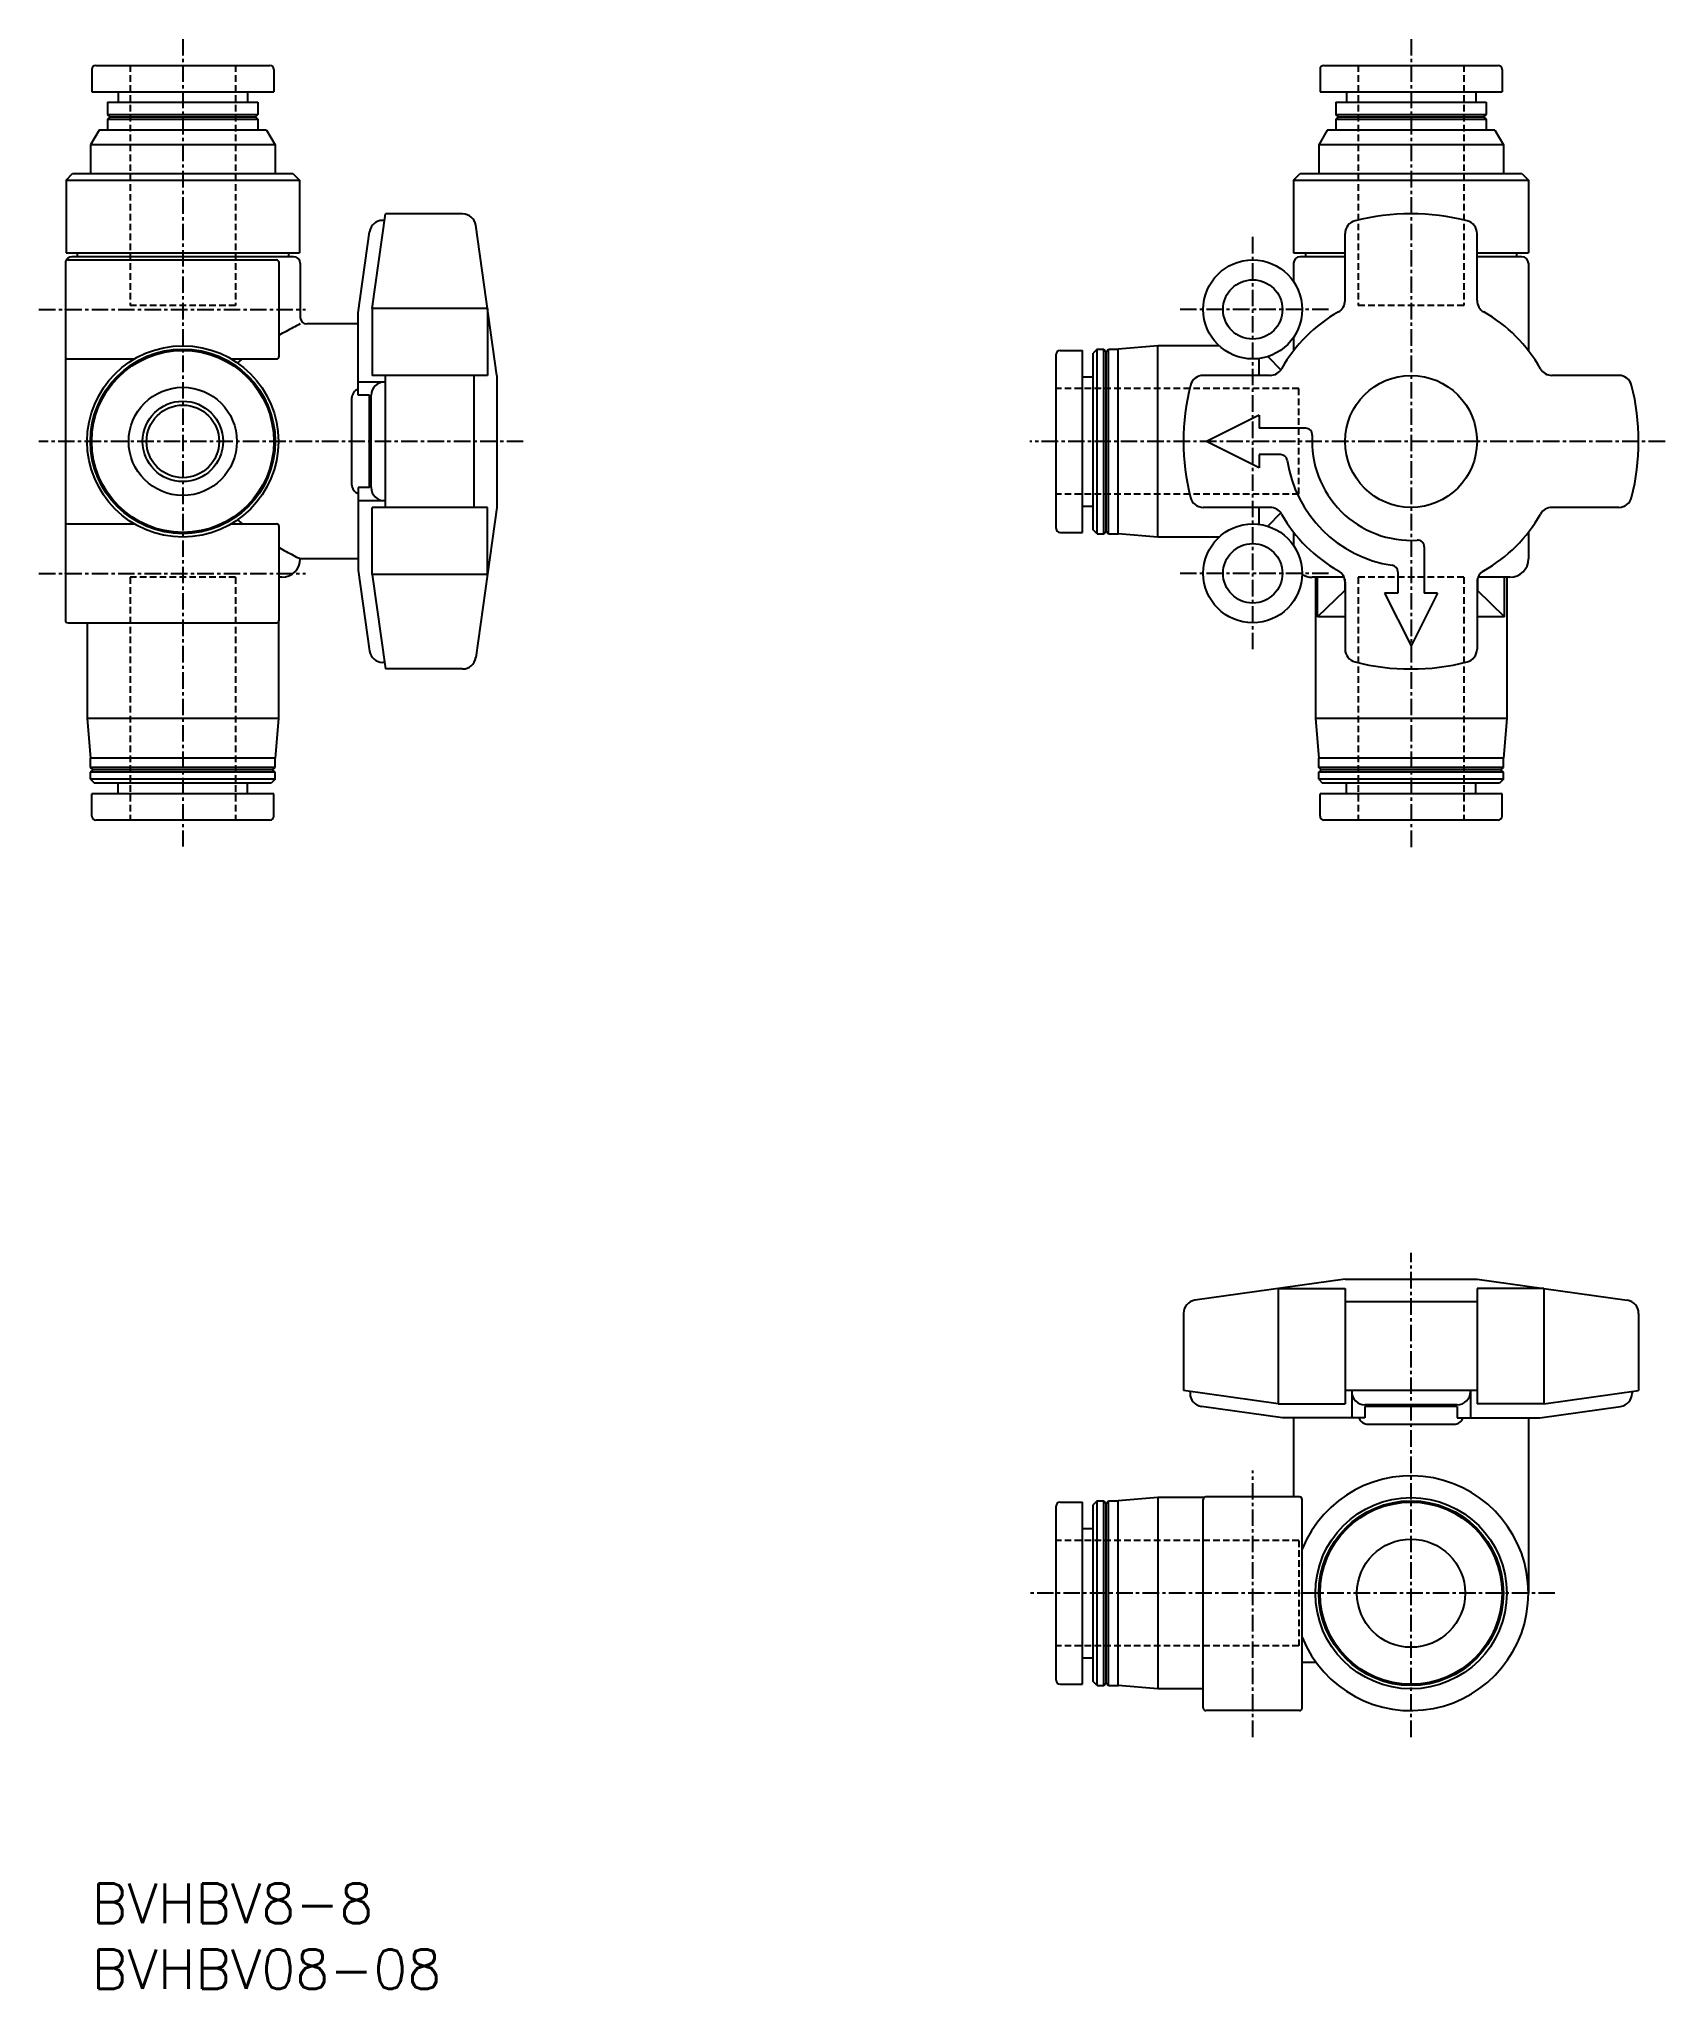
# Model space of a CAD drawing. Extents: x -4 to 119, y 0 to 148.
import ezdxf

# ---------------------------------------------------------------- set-up
doc = ezdxf.new("R2010")
doc.units = 0
doc.linetypes.add('CENTER', pattern=[2, 1.25, -0.25, 0.25, -0.25])
doc.linetypes.add('DASHED', pattern=[0.75, 0.5, -0.25])
doc.layers.get('0').update_dxf_attribs({"linetype": 'CONTINUOUS'})
doc.layers.add('CENTER', color=1, linetype='CENTER')
doc.styles.get("Standard").update_dxf_attribs({"font": 'txt.shx'})

msp = doc.modelspace()

# ---------------------------------------------------------------- linework, layer by layer
at = {"color": 7, "linetype": 'CONTINUOUS'}
for p, q in [((0, 145.5), (0, 143.8)), ((0.3, 145.8), (13.5, 145.8)), ((13.8, 145.5), (13.8, 143.8)), ((93.1, 145.5), (93.1, 143.8)), ((93.4, 145.8), (106.6, 145.8)), ((106.9, 145.5), (106.9, 143.8)), ((0, 143.8), (13.8, 143.8)), ((2, 143.8), (2, 143)), ((11.8, 143.8), (11.8, 143)), ((93.1, 143.8), (106.9, 143.8)), ((95.1, 143.8), (95.1, 143)), ((104.9, 143.8), (104.9, 143)), ((1.2, 143), (1.2, 142.075)), ((1.2, 143), (12.599999, 143)), ((1.2, 142.075), (12.599999, 142.075)), ((1.4, 141.9), (1.2, 142.075)), ((1.4, 141.9), (1.2, 141.725)), ((1.4, 141.9), (12.4, 141.9)), ((12.6, 142.075), (12.4, 141.9)), ((12.4, 141.9), (12.599999, 141.725)), ((12.599999, 143), (12.599999, 142.075)), ((94.3, 143), (105.7, 143)), ((94.3, 143), (94.3, 142.075)), ((94.5, 141.9), (94.3, 142.075)), ((94.3, 142.075), (105.7, 142.075)), ((94.5, 141.9), (94.3, 141.725)), ((94.5, 141.9), (105.5, 141.9)), ((105.7, 142.075), (105.5, 141.9)), ((105.5, 141.9), (105.7, 141.725)), ((105.7, 143), (105.7, 142.075)), ((0.55, 140.9), (-0.1, 139.77417)), ((13.25, 140.9), (0.55, 140.9)), ((1.2, 141.725), (12.599999, 141.725)), ((1.2, 141.725), (1.2, 140.9)), ((12.599999, 141.725), (12.599999, 140.9)), ((13.25, 140.9), (13.9, 139.77417)), ((93.65, 140.9), (93, 139.77417)), ((106.35, 140.9), (93.65, 140.9)), ((94.3, 141.725), (94.3, 140.9)), ((94.3, 141.725), (105.7, 141.725)), ((105.7, 141.725), (105.7, 140.9)), ((106.35, 140.9), (107, 139.77417)), ((-0.1, 139.77417), (-0.1, 137.6)), ((13.9, 139.77417), (-0.1, 139.77417)), ((13.9, 139.77417), (13.9, 137.6)), ((93, 139.77417), (93, 137.6)), ((107, 139.77417), (93, 139.77417)), ((107, 139.77417), (107, 137.6)), ((-1.95, 137.1), (-1.45, 137.6)), ((-1.45, 137.6), (15.25, 137.6)), ((15.25, 137.6), (15.75, 137.1)), ((91.1, 137.1), (91.6, 137.6)), ((91.6, 137.6), (108.4, 137.6)), ((108.4, 137.6), (108.9, 137.1)), ((-1.95, 137.1), (15.75, 137.1)), ((-1.95, 137.1), (-1.95, 131.6)), ((15.75, 137.1), (15.75, 131.6)), ((91.1, 137.1), (91.1, 131.6)), ((91.1, 137.1), (108.9, 137.1)), ((108.9, 137.1), (108.9, 131.6)), ((21.255899, 127.37782), (22.263884, 134.55)), ((28.109089, 134.55), (22.263884, 134.55)), ((20.199999, 127.05), (21.062803, 133.18917)), ((22.193613, 134.05), (22.053072, 134.05)), ((30.700001, 122.3), (29.099356, 133.68917)), ((95, 127.98), (95, 133.05)), ((105, 127.98), (105, 133.05)), ((-1.95, 131.6), (15.75, 131.6)), ((-1.1, 131.6), (-1.1, 131.3)), ((14.9, 131.6), (14.9, 131.3)), ((91.1, 131.6), (95, 131.6)), ((92, 131.6), (92, 131.3)), ((105, 131.6), (108.9, 131.6)), ((108, 131.6), (108, 131.3)), ((-2, 130.85), (-2, 103.75)), ((-1.8, 131.05), (14, 131.05)), ((15.299999, 131.3), (-1.5, 131.3)), ((14.200001, 123.75), (14.200001, 130.85)), ((15.799999, 130.8), (15.799999, 126.7)), ((91.1, 130.8), (91.1, 129.41009)), ((95, 131.3), (91.6, 131.3)), ((108.4, 131.3), (105, 131.3)), ((108.9, 130.8), (108.9, 124.18132)), ((21.255899, 127.37782), (21.255899, 122.3)), ((29.986359, 127.37782), (21.255899, 127.37782)), ((29.986359, 127.37782), (29.986359, 122.3)), ((20.200001, 126.2), (16.299999, 126.2)), ((20.200001, 120.8), (20.200001, 127.05)), ((73.4, 124.2), (75.1, 124.2)), ((75.1, 110.4), (75.1, 124.2)), ((76.2, 124.3), (75.9, 124)), ((76.2, 110.3), (76.2, 124.3)), ((76.2, 124.3), (76.725, 124.3)), ((76.725, 110.3), (76.725, 124.3)), ((76.725, 124.3), (76.9, 124.1)), ((76.9, 124.1), (77.075, 124.3)), ((77.075, 110.3), (77.075, 124.3)), ((77.075, 124.3), (77.8, 124.3)), ((80.8, 124.55), (77.8, 124.3)), ((77.8, 110.3), (77.8, 124.3)), ((85.45049, 124.55), (80.8, 124.55)), ((80.8, 110.05), (80.8, 124.55)), ((91.1, 125.18991), (91.1, 124.18132)), ((-1.8, 123.55), (3.225765, 123.55)), ((10.574235, 123.55), (14, 123.55)), ((73.1, 110.7), (73.1, 123.9)), ((75.9, 110.6), (75.9, 124)), ((76.9, 110.5), (76.9, 124.1)), ((88.5, 122.3), (88.5, 123.58348)), ((89.14431, 123.72886), (90.1296, 122.71303)), ((22.263884, 121.8), (20.200001, 121.8)), ((29.986359, 122.3), (21.255899, 122.3)), ((22.263884, 112.3), (22.263884, 122.3)), ((28.978374, 112.3), (28.978374, 122.3)), ((30.700001, 122.3), (30.700001, 112.3)), ((75.1, 122.2), (75.9, 122.2)), ((89.32, 122.3), (84.25, 122.3)), ((115.75, 122.3), (110.68, 122.3)), ((19.700001, 120.55), (19.700001, 114.05)), ((21.043245, 120.8), (20.200001, 120.8)), ((21.043245, 113.8), (21.043245, 120.8)), ((21.183786, 113.8), (21.183786, 120.8)), ((88.5, 119.3), (84.5, 117.3)), ((88.5, 119.3), (88.5, 118.3)), ((92.01564, 118.3), (88.5, 118.3)), ((88.5, 115.3), (84.5, 117.3)), ((88.5, 116.3), (88.5, 115.3)), ((90.11314, 116.3), (88.5, 116.3)), ((20.200001, 113.8), (20.200001, 107.55)), ((21.043245, 113.8), (20.200001, 113.8)), ((22.263884, 112.8), (20.200001, 112.8)), ((75.1, 112.4), (75.9, 112.4)), ((-1.8, 111.05), (3.225765, 111.05)), ((10.574235, 111.05), (14, 111.05)), ((21.255899, 107.22218), (21.255899, 112.3)), ((29.986359, 112.3), (21.255899, 112.3)), ((30.700001, 112.3), (29.099358, 100.91083)), ((29.986359, 107.22218), (29.986359, 112.3)), ((89.32, 112.3), (84.25, 112.3)), ((88.5, 111.01652), (88.5, 112.3)), ((89.14431, 110.87114), (90.1296, 111.88697)), ((115.75, 112.3), (110.68, 112.3)), ((14.200001, 103.75), (14.200001, 110.85)), ((73.4, 110.4), (75.1, 110.4)), ((76.2, 110.3), (75.9, 110.6)), ((76.2, 110.3), (76.725, 110.3)), ((76.725, 110.3), (76.9, 110.5)), ((76.9, 110.5), (77.075, 110.3)), ((77.075, 110.3), (77.8, 110.3)), ((80.8, 110.05), (77.8, 110.3)), ((85.45049, 110.05), (80.8, 110.05)), ((91.1, 110.41868), (91.1, 109.41009)), ((108.9, 110.41868), (108.9, 108.4)), ((20.200001, 108.4), (15.799999, 108.4)), ((15.799999, 108.4), (15.799999, 108.4)), ((101, 109.31564), (101, 105.8)), ((14.4, 107), (14.200001, 107)), ((20.200001, 107.55), (21.062805, 101.41083)), ((29.986359, 107.22218), (21.255899, 107.22218)), ((21.255901, 107.22218), (22.263884, 100.05)), ((94.92498, 107), (92.5, 107)), ((92.75, 107), (92.75, 96.3)), ((92.90687, 104), (92.90687, 107)), ((94.96885, 106.86766), (94.96885, 106)), ((95, 106.62), (95, 101.55)), ((99, 107.41314), (99, 105.8)), ((105, 106.62), (105, 101.55)), ((105.03115, 106.86766), (105.03115, 106)), ((107.5, 107), (105.07502, 107)), ((107.09313, 104), (107.09313, 107)), ((107.25, 107), (107.25, 96.3)), ((92.90687, 104), (94.96885, 106)), ((95, 106), (94.96885, 106)), ((98, 105.8), (100, 101.8)), ((99, 105.8), (98, 105.8)), ((102, 105.8), (100, 101.8)), ((102, 105.8), (101, 105.8)), ((105.03115, 106), (105, 106)), ((107.09313, 104), (105.03115, 106)), ((-1.8, 103.55), (14, 103.55)), ((-0.35, 103.55), (-0.35, 96.3)), ((14.15, 103.61771), (14.15, 96.3)), ((95, 104), (92.90687, 104)), ((107.09313, 104), (105, 104)), ((22.193613, 100.55), (22.053072, 100.55)), ((28.109089, 100.05), (22.263884, 100.05)), ((-0.35, 96.3), (-0.1, 93.3)), ((14.15, 96.3), (-0.35, 96.3)), ((14.15, 96.3), (13.899999, 93.3)), ((107.25, 96.3), (92.75, 96.3)), ((92.75, 96.3), (93, 93.3)), ((107.25, 96.3), (107, 93.3)), ((13.9, 93.3), (-0.1, 93.3)), ((-0.1, 92.575), (-0.1, 93.3)), ((13.9, 92.575), (13.9, 93.3)), ((93, 92.575), (93, 93.3)), ((107, 93.3), (93, 93.3)), ((107, 92.575), (107, 93.3)), ((13.9, 92.575), (-0.1, 92.575)), ((-0.1, 91.7), (-0.1, 92.225)), ((13.9, 92.225), (-0.1, 92.225)), ((-0.1, 91.7), (0.2, 91.4)), ((13.9, 91.7), (-0.1, 91.7)), ((0.1, 92.4), (-0.099999, 92.575)), ((-0.099999, 92.225), (0.1, 92.4)), ((13.7, 92.4), (0.1, 92.4)), ((13.900001, 91.7), (13.6, 91.4)), ((13.900001, 92.225), (13.7, 92.4)), ((13.700002, 92.4), (13.900001, 92.575)), ((13.9, 91.7), (13.9, 92.225)), ((93.2, 92.4), (93, 92.575)), ((107, 92.575), (93, 92.575)), ((93, 92.225), (93.2, 92.4)), ((107, 92.225), (93, 92.225)), ((93, 91.7), (93, 92.225)), ((93, 91.7), (93.3, 91.4)), ((107, 91.7), (93, 91.7)), ((106.8, 92.4), (93.2, 92.4)), ((107, 91.7), (106.7, 91.4)), ((106.8, 92.4), (107, 92.575)), ((107, 92.225), (106.8, 92.4)), ((107, 91.7), (107, 92.225)), ((13.8, 90.6), (0, 90.6)), ((0, 88.9), (0, 90.6)), ((13.599999, 91.4), (0.2, 91.4)), ((2, 90.6), (2, 91.4)), ((11.8, 90.6), (11.8, 91.4)), ((13.8, 88.9), (13.8, 90.6)), ((93.1, 88.9), (93.1, 90.6)), ((106.9, 90.6), (93.1, 90.6)), ((106.7, 91.4), (93.3, 91.4)), ((95.1, 90.6), (95.1, 91.4)), ((104.9, 90.6), (104.9, 91.4)), ((106.9, 88.9), (106.9, 90.6)), ((13.5, 88.6), (0.3, 88.6)), ((106.6, 88.6), (93.4, 88.6)), ((95, 53.8), (83.61083, 52.19936)), ((95, 53.8), (105, 53.8)), ((105, 53.8), (116.38917, 52.19936)), ((89.92218, 53.08636), (89.92218, 44.3559)), ((89.92218, 53.08636), (95, 53.08636)), ((95, 53.08636), (95, 44.3559)), ((105, 52.07837), (95, 52.07837)), ((105, 53.08636), (105, 44.3559)), ((110.07782, 53.08636), (105, 53.08636)), ((110.07782, 53.08636), (110.07782, 44.3559)), ((82.75, 51.20909), (82.75, 45.36388)), ((117.25, 51.20909), (117.25, 45.36388)), ((89.92218, 44.3559), (82.75, 45.36388)), ((83.25, 45.29361), (83.25, 45.15307)), ((89.92218, 44.3559), (95, 44.3559)), ((105, 45.36388), (95, 45.36388)), ((95.5, 45.36388), (95.5, 43.3)), ((104.5, 45.36388), (104.5, 43.3)), ((110.07782, 44.3559), (105, 44.3559)), ((110.07782, 44.3559), (117.25, 45.36388)), ((116.75, 45.29361), (116.75, 45.15307)), ((90.25, 43.3), (84.11083, 44.1628)), ((96.5, 43.3), (90.25, 43.3)), ((91.1, 43.3), (91.1, 37.3)), ((103.5, 44.28379), (96.5, 44.28379)), ((103.5, 44.14325), (96.5, 44.14325)), ((96.5, 44.14325), (96.5, 43.3)), ((103.5, 44.14325), (103.5, 43.3)), ((103.5, 43.3), (109.75, 43.3)), ((108.9, 43.3), (108.9, 30)), ((109.75, 43.3), (115.88917, 44.1628)), ((96.75, 42.8), (103.25, 42.8)), ((76.2, 37), (75.9, 36.7)), ((76.2, 23), (76.2, 37)), ((76.2, 37), (76.725, 37)), ((76.725, 23), (76.725, 37)), ((76.725, 37), (76.9, 36.8)), ((76.9, 36.8), (77.075, 37)), ((77.075, 23), (77.075, 37)), ((77.075, 37), (77.8, 37)), ((80.8, 37.25), (77.8, 37)), ((77.8, 23), (77.8, 37)), ((80.8, 37.25), (80.8, 22.75)), ((84.31771, 37.25), (80.8, 37.25)), ((84.25, 21.3), (84.25, 37.1)), ((91.55, 37.3), (84.45, 37.3)), ((91.75, 21.3), (91.75, 37.1)), ((73.1, 23.4), (73.1, 36.6)), ((73.4, 36.9), (75.1, 36.9)), ((75.1, 23.1), (75.1, 36.9)), ((75.9, 23.3), (75.9, 36.7)), ((76.9, 23.2), (76.9, 36.8)), ((75.1, 34.9), (75.9, 34.9)), ((75.1, 25.1), (75.9, 25.1)), ((92.81338, 24.75), (91.75, 24.75)), ((73.4, 23.1), (75.1, 23.1)), ((76.2, 23), (75.9, 23.3)), ((76.2, 23), (76.725, 23)), ((76.725, 23), (76.9, 23.2)), ((76.9, 23.2), (77.075, 23)), ((77.075, 23), (77.8, 23)), ((80.8, 22.75), (77.8, 23)), ((84.25, 22.75), (80.8, 22.75)), ((91.55, 21.1), (84.45, 21.1))]:
    msp.add_line(p, q, dxfattribs=at)
at = {"color": 3, "linetype": 'DASHED'}
for p, q in [((2.9, 145.8), (2.9, 127.6)), ((10.9, 145.8), (10.9, 127.6)), ((96, 145.8), (96, 127.6)), ((104, 145.8), (104, 127.6)), ((10.9, 127.6), (2.9, 127.6)), ((104, 127.6), (96, 127.6)), ((91.5, 121.3), (73.1, 121.3)), ((91.5, 113.3), (91.5, 121.3)), ((91.5, 113.3), (73.1, 113.3)), ((10.9, 107), (2.9, 107)), ((2.9, 107), (2.9, 88.6)), ((10.9, 107), (10.9, 88.6)), ((96, 107), (96, 88.6)), ((104, 107), (96, 107)), ((104, 107), (104, 88.6)), ((91.5, 34), (73.1, 34)), ((91.5, 34), (91.5, 26)), ((91.5, 26), (73.1, 26))]:
    msp.add_line(p, q, dxfattribs=at)
at = {"color": 7, "linetype": 'CONTINUOUS'}
for points in [[(15.799999, 126.2, 0.0047034958), (15.261566, 125.92438, 0.0045937554), (14.728258, 125.63876, 0.0045875291), (14.200358, 125.34346)], [(11.422488, 123.54999, 0.0016826555), (11.291646, 123.45331, 0.0017228712), (11.161464, 123.35573, 0.00176542), (11.031965, 123.25725)], [(11.031977, 111.34274, 0.0017652798), (11.161466, 111.24427, 0.0017227595), (11.291639, 111.1467, 0.0016825705), (11.422474, 111.05002)], [(14.2, 109.25674, 0.0045898215), (14.728159, 108.96129, 0.0045951388), (15.261628, 108.67559, 0.0047029657), (15.799999, 108.4)]]:
    msp.add_lwpolyline(points, format="xyb", dxfattribs=at)
for centre, radius in [((88, 127.3), 3.75), ((88, 127.3), 2.25), ((6.9, 117.3), 7.25), ((6.9, 117.3), 7), ((6.9, 117.3), 6.9), ((6.9, 117.3), 4.1), ((100, 117.3), 5), ((6.9, 117.3), 3.05), ((6.9, 117.3), 2.75), ((88, 107.3), 3.75), ((88, 107.3), 2.25), ((100, 30), 7.25), ((100, 30), 7), ((100, 30), 6.9), ((100, 30), 4.1)]:
    msp.add_circle(centre, radius, dxfattribs=at)
for centre, radius, start, end in [((0.3, 145.5), 0.3, 90, 180), ((13.5, 145.5), 0.3, 0, 90), ((93.4, 145.5), 0.3, 90, 180), ((106.6, 145.5), 0.3, 0, 90), ((28.109089, 133.55), 1, 7.999991, 90), ((100, 117.3), 17.25, 75.74996, 104.25003), ((22.053072, 133.05), 1, 90, 172.00001), ((96, 133.05), 1, 104.25003, 180), ((104, 133.05), 1, 0, 75.74991), ((-1.8, 130.85), 0.2, 90, 180), ((-1.5, 130.8), 0.5, 89.99999, 164.58831), ((14, 130.85), 0.2, 0, 90), ((15.299999, 130.8), 0.5, 0, 90), ((91.6, 130.8), 0.5, 90, 180), ((108.4, 130.8), 0.5, 0, 90), ((100, 117.3), 11.25, 119.32718, 150.67282), ((94, 127.98), 1, 299.327181, 0.000003), ((106, 127.98), 1, 180, 240.67284), ((100, 117.3), 11.25, 29.32718, 60.67283), ((16.299999, 126.7), 0.5, 180, 270), ((73.4, 123.9), 0.3, 90, 180), ((-1.8, 123.75), 0.2, 180, 270), ((14, 123.75), 0.2, 270, 0), ((89.32, 123.3), 1, 270, 330.672816), ((110.68, 123.3), 1, 209.32717, 270), ((20.450001, 120.55), 0.75, 109.47123, 180), ((22.183786, 120.8), 1, 90, 180), ((100, 117.3), 17.25, 165.74997, 194.25003), ((84.25, 121.3), 1, 90, 165.74997), ((115.75, 121.3), 1, 14.25003, 90), ((100, 117.3), 17.25, 345.749967, 14.25003), ((92.01564, 117.8), 0.5, 356.41668, 90), ((100, 117.3), 7.5, 176.41669, 273.58331), ((90.11314, 115.8), 0.5, 8.626905, 90.000003), ((100, 117.3), 9.5, 188.62692, 261.37307), ((20.450001, 114.05), 0.75, 180, 250.52877), ((22.183786, 113.8), 1, 180, 270), ((84.25, 113.3), 1, 194.25003, 270), ((115.75, 113.3), 1, 270, 345.749966), ((-1.8, 110.85), 0.2, 90, 180), ((14, 110.85), 0.2, 0, 90), ((89.32, 111.3), 1, 29.32716, 90.00001), ((100, 117.3), 11.25, 209.32717, 240.67283), ((100, 117.3), 11.25, 299.327168, 330.672828), ((110.68, 111.3), 1, 90, 150.67286), ((73.4, 110.7), 0.3, 180, 270), ((100.5, 109.31564), 0.5, 0, 93.583322), ((14.4, 108.4), 1.4, 270, 0), ((98.5, 107.41314), 0.5, 0, 81.373096), ((107.5, 108.4), 1.4, 270, 0), ((92.5, 108.4), 1.4, 237.56458, 270), ((94, 106.62), 1, 0, 60.67283), ((106, 106.62), 1, 119.32714, 180), ((-1.8, 103.75), 0.2, 180, 270), ((14, 103.75), 0.2, 270, 0), ((22.053072, 101.55), 1, 188.00002, 270), ((28.109089, 101.05), 1, 270, 351.999982), ((96, 101.55), 1, 180, 255.74997), ((100, 117.3), 17.25, 255.74997, 284.250036), ((104, 101.55), 1, 284.250086, 0), ((0.3, 88.9), 0.3, 180, 270), ((13.5, 88.9), 0.3, 270, 0), ((93.4, 88.9), 0.3, 180, 270), ((106.6, 88.9), 0.3, 270, 0), ((83.75, 51.20909), 1, 98, 180), ((116.25, 51.20909), 1, 0, 81.99997), ((84.25, 45.15307), 1, 180, 262.00001), ((96.5, 45.28379), 1, 180, 270), ((103.5, 45.28379), 1, 270, 0), ((115.75, 45.15307), 1, 278.0000218, 0), ((96.75, 43.55), 0.75, 199.47123, 270), ((103.25, 43.55), 0.75, 270, 340.528775), ((100, 30), 8.9, 202.03325, 157.96674), ((84.45, 37.1), 0.2, 90, 180), ((91.55, 37.1), 0.2, 0.000004, 90), ((73.4, 36.6), 0.3, 90, 180), ((73.4, 23.4), 0.3, 180, 270), ((84.45, 21.3), 0.2, 180, 270), ((91.55, 21.3), 0.2, 270, 0)]:
    msp.add_arc(centre, radius, start, end, dxfattribs=at)
for p in [(-2, 127.3), (-2, 107.3), (88, 37.3), (88, 21.1)]:
    msp.add_point(p, dxfattribs=at)
at = {"layer": 'CENTER', "color": 1, "linetype": 'CENTER'}
for p, q in [((6.9, 147.8), (6.9, 86.6)), ((100, 147.8), (100, 86.55)), ((88, 101.55), (88, 133.05)), ((-4, 127.3), (16.200001, 127.3)), ((93.75, 127.3), (82.25, 127.3)), ((32.700001, 117.3), (-4, 117.3)), ((119.25, 117.3), (71.1, 117.3)), ((-4, 107.3), (16.200001, 107.3)), ((93.75, 107.3), (82.25, 107.3)), ((100, 19.1), (100, 55.8)), ((88, 19.1), (88, 39.3)), ((110.9, 30), (71.1, 30))]:
    msp.add_line(p, q, dxfattribs=at)

# ---------------------------------------------------------------- texts
at = {"color": 7, "linetype": 'CONTINUOUS'}
for s, p in [('BVHBV8-8', (0, 5)), ('BVHBV08-08', (0, 0))]:
    msp.add_text(s, height=3, dxfattribs=at).set_placement(p)

doc.saveas('drawing.dxf')
